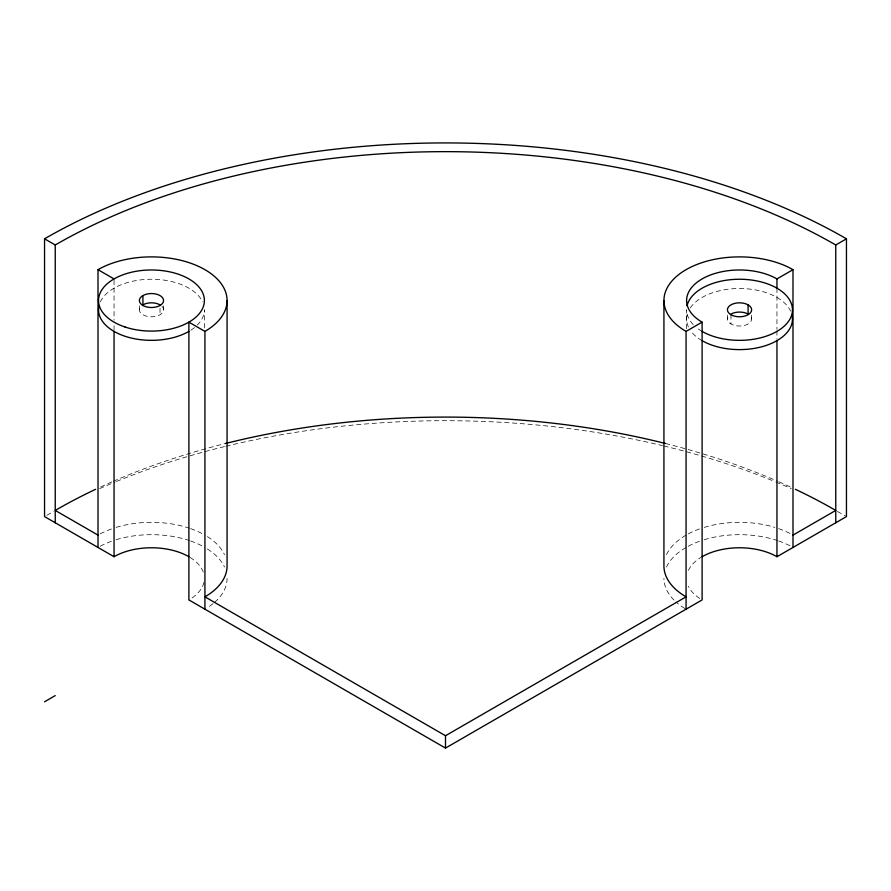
<?xml version="1.0" encoding="UTF-8"?>
<svg xmlns="http://www.w3.org/2000/svg" width="891" height="891" viewBox="0 0 891 891"><rect width="100%" height="100%" fill="white"/><g stroke="black" fill="none" stroke-linecap="round" stroke-linejoin="round"><path stroke-width="0.67" stroke-dasharray="4.46 3.34" d="M776.952 288.194L776.952 329.336M776.952 330.728L776.952 339.048M751.625 315.091L751.625 319.056M730.976 314.735L730.976 323.99M727.435 315.091L727.435 319.056M686.605 328.757L686.605 309.79A52.925 30.55 0 0 0 693.699 325.07M204.395 327.877L204.395 309.79A52.925 30.55 0 0 1 197.301 325.07M163.565 305.825L163.565 309.79M160.024 308.119L160.024 314.735M139.375 305.825L139.375 309.79M114.048 280.253L114.048 320.192M114.048 325.761L114.048 329.926M227.071 578.326A75.601 43.648 0 0 1 214.096 602.784M213.06 603.63A75.601 43.648 0 0 1 207.403 607.695M100.193 546.25A75.601 43.648 0 0 1 112.366 540.96M116.131 539.734A75.601 43.648 0 0 1 189.271 540.525M190.574 540.96A75.601 43.648 0 0 1 204.93 547.453M207.403 548.956A75.601 43.648 0 0 1 224.499 567.021M684.823 608.453A75.601 43.648 0 0 1 675.913 601.915M674.053 600.144A75.601 43.648 0 0 1 663.929 578.326M666.501 567.021A75.601 43.648 0 0 1 686.07 547.453M688.253 546.25A75.601 43.648 0 0 1 701.729 540.525M704.191 539.734A75.601 43.648 0 0 1 777.331 540.525M778.634 540.96A75.601 43.648 0 0 1 790.807 546.25M46.789 515.31A567.032 327.376 0 0 1 53.605 511.479M99.681 488.636A567.032 327.376 0 0 1 115.139 482.009M116.443 481.474A567.032 327.376 0 0 1 224.454 446.603M225.802 446.28A567.032 327.376 0 0 1 662.492 445.623M663.84 445.957A567.032 327.376 0 0 1 774.557 481.474M775.861 482.009A567.032 327.376 0 0 1 791.319 488.636M837.395 511.479A567.032 327.376 0 0 1 845.336 515.945M100.627 486.965A551.908 318.644 0 0 1 112.088 481.808M113.38 481.24A551.908 318.644 0 0 1 225.512 443.495M665.488 443.495A551.908 318.644 0 0 1 777.62 481.24M778.912 481.808A551.908 318.644 0 0 1 791.631 487.544M666.501 554.681A75.601 43.648 0 0 1 686.07 535.112M688.253 533.898A75.601 43.648 0 0 1 701.729 528.174M704.191 527.394A75.601 43.648 0 0 1 774.869 527.394M778.634 528.619A75.601 43.648 0 0 1 791.91 534.5M100.193 533.898A75.601 43.648 0 0 1 112.366 528.619M116.131 527.394A75.601 43.648 0 0 1 189.271 528.174M190.574 528.619A75.601 43.648 0 0 1 204.93 535.112M207.403 536.605A75.601 43.648 0 0 1 224.499 554.681M203.939 582.313A52.925 30.55 0 0 1 188.892 599.933M190.084 557.432A52.925 30.55 0 0 1 203.939 574.339M194.494 327.587A52.925 30.55 0 0 1 190.084 330.684M100.349 301.882A52.925 30.55 0 0 1 151.47 279.239A52.925 30.55 0 0 1 202.591 301.882M702.108 340.663A52.925 30.55 0 0 1 691.026 331.274M688.409 326.964A52.925 30.55 0 0 1 687.863 312.429M690.269 307.896A52.925 30.55 0 0 1 742.493 288.55A52.925 30.55 0 0 1 790.651 311.148M699.747 598.474A52.925 30.55 0 0 1 688.409 586.233M688.409 570.418A52.925 30.55 0 0 1 700.916 557.432M702.108 331.396A52.925 30.55 0 0 1 696.506 327.587M161.95 306.304A12.095 6.983 0 0 1 151.47 316.784A12.095 6.983 0 0 1 140.99 306.304M751.213 317.252A12.095 6.983 0 0 1 739.53 326.039A12.095 6.983 0 0 1 727.847 317.252"/><path stroke-width="1.34" d="M44.55 701.774L55.242 695.604M686.07 609.188L686.07 331.396L702.108 322.141A52.925 30.55 0 0 1 702.108 278.928A52.925 30.55 0 0 1 776.952 278.928L792.99 269.672L792.99 547.453M188.892 556.719A52.925 30.55 0 0 0 114.048 556.719L44.55 516.591L44.55 238.81L55.242 244.98A551.908 318.644 0 0 1 835.758 244.98L846.45 238.81L846.45 516.591L776.952 556.719A52.925 30.55 0 0 0 702.108 556.719M227.071 300.534L227.071 565.974A75.601 43.648 0 0 1 204.93 596.836L445.5 735.732L686.07 596.836A75.601 43.648 0 0 1 663.929 565.974L663.929 300.534M792.99 535.112L835.758 510.42A551.908 318.644 0 0 0 795.396 489.304M204.93 609.188L204.93 331.396L188.892 322.141L188.892 599.933L445.5 748.084L702.108 599.933L702.108 322.141M98.01 547.453L98.01 269.672L114.048 278.928M98.01 535.112L55.242 510.42A551.908 318.644 0 0 1 95.604 489.304M835.758 244.98L835.758 522.761M776.952 278.928L776.952 288.194M776.952 340.429L776.952 556.719M748.084 304.856L748.084 314.111A12.095 6.983 0 0 0 730.976 314.111M445.5 735.732L445.5 748.084M142.916 295.6L142.916 304.856A12.095 6.983 0 0 1 160.024 304.856M114.048 331.318L114.048 556.719M55.242 244.98L55.242 522.761M44.55 238.81A567.032 327.376 0 0 1 846.45 238.81M225.512 443.495A551.908 318.644 0 0 1 665.488 443.495M98.01 269.672A75.601 43.648 0 0 1 204.93 269.672A75.601 43.648 0 0 1 204.93 331.396M686.07 331.396A75.601 43.648 0 0 1 686.07 269.672A75.601 43.648 0 0 1 792.99 269.672M188.892 331.396A52.925 30.55 0 0 1 128.059 337.199A52.925 30.55 0 0 1 99.001 305.802M687.061 305.802A52.925 30.55 0 0 1 757.628 281.088A52.925 30.55 0 0 1 784.169 326.206A52.925 30.55 0 0 1 702.108 331.396M791.999 315.069A52.925 30.55 0 0 1 762.941 346.454A52.925 30.55 0 0 1 702.108 340.663M125.007 326.997A52.925 30.55 0 0 0 204.395 300.534A52.925 30.55 0 0 0 125.007 274.072A52.925 30.55 0 0 0 125.007 326.997M142.916 305.468A12.095 6.983 0 0 0 163.153 302.339A12.095 6.983 0 0 0 148.34 293.785A12.095 6.983 0 0 0 142.916 305.468M730.976 314.735A12.095 6.983 0 0 0 751.213 311.605A12.095 6.983 0 0 0 736.4 303.051A12.095 6.983 0 0 0 730.976 314.735"/></g></svg>
